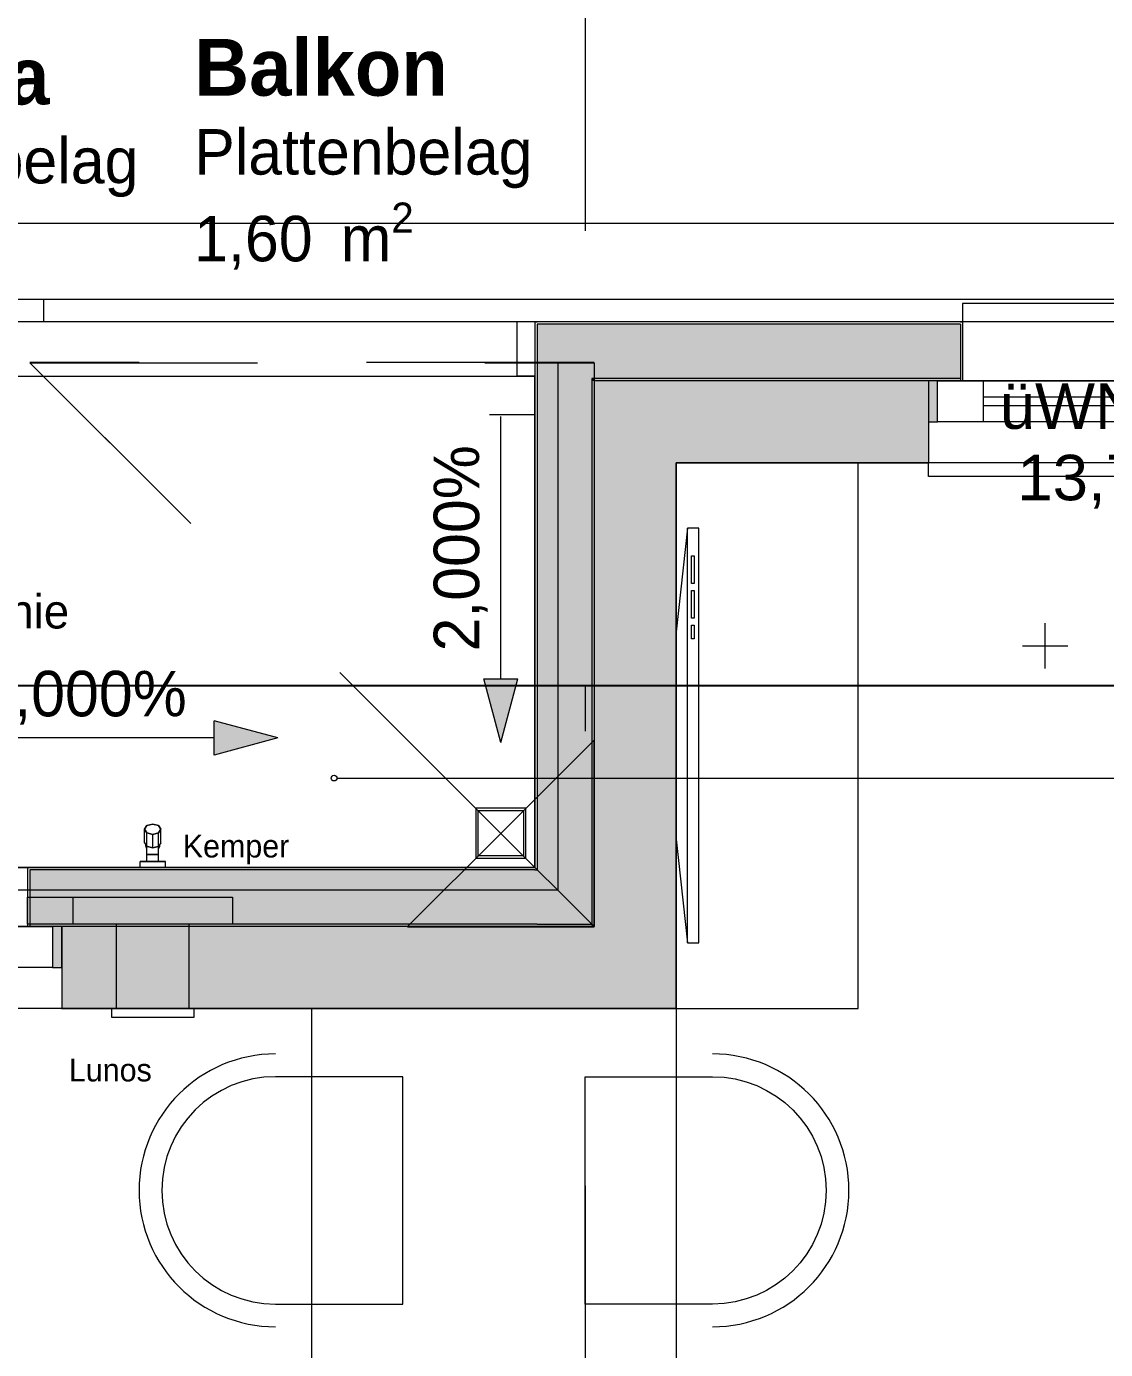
# Model space of a CAD drawing. Header units: metres. Extents: x -4 to 206, y -18 to 45.
# Drawn here: x 4.772 to 7.144, y -1.46 to 1.449 of the extents above; entities that cross this region are included whole.
import ezdxf

# ---------------------------------------------------------------- set-up
doc = ezdxf.new("R2010")
doc.units = ezdxf.units.M
doc.header["$MEASUREMENT"] = 0
doc.set_wipeout_variables(frame=1)
for name, pattern in [('Achse', [0.004, 0.002, -0.001, 0, -0.001]), ('Punkt 1_1', [0.075, 0.025, -0.05]), ('UNSICHTBAR', [0.4, 0, -0.4]), ('Untersicht', [0.001, 0.0005, -0.0005]), ('Wipeout_Contour', [1, 0, -1])]:
    doc.linetypes.add(name, pattern=pattern)
for name, color, linetype in [('3._3.Stock PP STG1_1_000 Achsraster', 7, 'Continuous'), ('3._3.Stock PP STG1_1_110 Wand Aussen', 7, 'Continuous'), ('3._3.Stock PP STG1_1_140 Geländer transparent', 7, 'Continuous'), ('3._3.Stock PP STG1_1_165 Fassadengestaltung Bänder', 7, 'Continuous'), ('3._3.Stock PP STG1_1_210 Decke', 7, 'Continuous'), ('3._3.Stock PP STG1_1_220 Bodenaufbau', 7, 'Continuous'), ('3._3.Stock PP STG1_1_221 Bodenaufbau - Abdichtung', 7, 'Continuous'), ('3._3.Stock PP STG1_1_510 Möblierung', 7, 'Continuous'), ('3._3.Stock PP STG1_1_520 Fixeinbauten', 7, 'Continuous'), ('3._3.Stock PP STG1_1_611 Entwässerung', 7, 'Continuous'), ('3._3.Stock PP STG1_1_810 Raum', 7, 'Continuous'), ('3._3.Stock PP STG1_1_815 Raumbegrenzung', 7, 'Continuous'), ('3._3.Stock PP STG1_1_844 Umriss 2D', 7, 'Continuous'), ('3._3.Stock PP STG1_1_910 Allgemein Lageplan Höhen', 7, 'Continuous'), ('3._3.Stock PP STG1_1_915 Allgemein Beschriftung.x', 7, 'Continuous'), ('3._3.Stock PP STG1_1_945 Einreichplan Beschriftung', 7, 'Continuous'), ('3._3.Stock PP STG1_1_950 Polierplan Bemaßung', 7, 'Continuous'), ('3._3.Stock PP STG1_1_Neubau_840 Baulinien', 7, 'Continuous')]:
    doc.layers.add(name, color=color, linetype=linetype)
doc.styles.add('ERSTELLTER_STIL_1', font='arial.ttf')
doc.styles.add('ERSTELLTER_STIL_2', font='')
doc.styles.add('ERSTELLTER_STIL_6', font='')
doc.styles.get('ERSTELLTER_STIL_2').set_extended_font_data('Eurostile')
doc.styles.get('ERSTELLTER_STIL_6').set_extended_font_data('Eurostile', bold=True)
doc.linetypes.add('Grenze Grundstück', pattern='A,0,[1,415_260415_PP_VA_1_6 3 St1.Shx,S=0.00031746,R=0,X=0,Y=0],-0.04,0', length=0.04)

msp = doc.modelspace()

# ---------------------------------------------------------------- hatches: boundary and pattern name
at = {"layer": '3._3.Stock PP STG1_1_110 Wand Aussen', "linetype": 'Continuous', "lineweight": 13, "true_color": 0xff6400}
for points in [[(6.015, 0.795), (5.895, 0.795), (6.015, 0.675)], [(6.015, 0.675), (5.895, 0.795), (5.895, 0.675)], [(6.015, 0.675), (6.825, 0.675), (6.825, 0.795), (6.015, 0.795)], [(6.015, -0.405), (6.015, 0.675), (5.895, 0.675), (5.895, -0.405)], [(6.775, 0.67), (6.755, 0.67), (6.755, 0.58), (6.775, 0.58)], [(4.78, -0.405), (4.78, -0.525), (5.895, -0.525), (5.895, -0.405)], [(5.895, -0.405), (5.895, -0.525), (6.015, -0.525)], [(6.015, -0.405), (5.895, -0.405), (6.015, -0.525)], [(4.83, -0.62), (4.85, -0.62), (4.85, -0.53), (4.83, -0.53)]]:
    msp.add_hatch(color=30, dxfattribs=at).paths.add_polyline_path(points)
at = {"layer": '3._3.Stock PP STG1_1_110 Wand Aussen', "linetype": 'Continuous', "lineweight": 0, "true_color": 0x373737}
for points in [[(6.02, 0.675), (6.015, 0.675), (6.02, 0.67)], [(6.02, 0.67), (6.015, 0.675), (6.015, 0.67)], [(6.02, -0.525), (6.02, 0.67), (6.015, 0.67), (6.015, -0.525)], [(6.02, 0.675), (6.02, 0.67), (6.825, 0.67), (6.825, 0.675)], [(4.78, -0.53), (6.015, -0.53), (6.015, -0.525), (4.78, -0.525)], [(6.015, -0.525), (6.015, -0.53), (6.02, -0.53)], [(6.02, -0.525), (6.015, -0.525), (6.02, -0.53)]]:
    msp.add_hatch(color=250, dxfattribs=at).paths.add_polyline_path(points)
at = {"layer": '3._3.Stock PP STG1_1_110 Wand Aussen', "linetype": 'Continuous', "lineweight": 13, "true_color": 0x3f7f02}
for points in [[(6.2, 0.67), (6.02, 0.67), (6.2, 0.49)], [(6.2, 0.49), (6.02, 0.67), (6.02, 0.49)], [(6.2, 0.49), (6.755, 0.49), (6.755, 0.58), (6.755, 0.67), (6.2, 0.67)], [(6.2, -0.53), (6.2, 0.49), (6.02, 0.49), (6.02, -0.53)], [(4.85, -0.62), (4.85, -0.71), (6.02, -0.71), (6.02, -0.53), (4.85, -0.53)], [(6.02, -0.53), (6.02, -0.71), (6.2, -0.71)], [(6.2, -0.53), (6.02, -0.53), (6.2, -0.71)]]:
    msp.add_hatch(color=76, dxfattribs=at).paths.add_polyline_path(points)
at = {"layer": '3._3.Stock PP STG1_1_950 Polierplan Bemaßung', "linetype": 'Continuous', "lineweight": 13, "true_color": 0x6c6cff}
for points in [[(5.815, -0.125), (5.8525, 0.015), (5.7775, 0.015)], [(5.3248, -0.1152), (5.1849, -0.0777), (5.1849, -0.1527)]]:
    msp.add_hatch(color=171, dxfattribs=at).paths.add_polyline_path(points)

# ---------------------------------------------------------------- linework, layer by layer
at = {"layer": '3._3.Stock PP STG1_1_000 Achsraster', "color": 5, "linetype": 'Achse', "lineweight": 0, "ltscale": 1000}
for p, q in [((6, 3), (6, -18)), ((-1.5, 0), (21, 0))]:
    msp.add_line(p, q, dxfattribs=at)
at = {"layer": '3._3.Stock PP STG1_1_110 Wand Aussen', "color": 7, "linetype": 'Continuous', "lineweight": 13, "ltscale": 1000}
for p, q in [((8.63, 0.84), (6.83, 0.84)), ((6.83, 0.84), (6.83, 0.8)), ((6.015, 0.795), (5.895, 0.795)), ((5.895, 0.795), (5.895, 0.675)), ((6.015, 0.795), (5.895, 0.795)), ((6.825, 0.795), (6.015, 0.795)), ((6.825, 0.8), (6.83, 0.8)), ((6.825, 0.795), (6.825, 0.67)), ((6.83, 0.8), (6.83, 0.795)), ((6.83, 0.8), (6.83, 0.795)), ((6.83, 0.795), (6.83, 0.675)), ((6.83, 0.795), (6.83, 0.675)), ((5.895, 0.675), (5.895, -0.405)), ((6.02, 0.675), (6.015, 0.675)), ((6.015, 0.675), (6.015, 0.67)), ((6.02, 0.675), (6.015, 0.675)), ((6.015, 0.67), (6.015, -0.525)), ((6.825, 0.675), (6.02, 0.675)), ((6.825, 0.67), (6.755, 0.67)), ((6.825, 0.67), (6.755, 0.67)), ((6.825, 0.67), (6.755, 0.67)), ((6.775, 0.67), (6.875, 0.67)), ((6.775, 0.58), (6.775, 0.67)), ((6.825, 0.67), (6.83, 0.67)), ((6.825, 0.67), (6.83, 0.67)), ((6.825, 0.67), (6.83, 0.67)), ((6.83, 0.675), (6.83, 0.67)), ((6.83, 0.675), (6.83, 0.67)), ((6.875, 0.67), (7.835, 0.67)), ((6.875, 0.67), (6.875, 0.58)), ((6.875, 0.635), (7.835, 0.635)), ((7.835, 0.615), (6.875, 0.615)), ((6.875, 0.58), (6.775, 0.58)), ((7.835, 0.58), (6.875, 0.58)), ((6.755, 0.46), (6.755, 0.49)), ((8.705, 0.46), (6.755, 0.46)), ((4.775, -0.4), (3.755, -0.4)), ((4.775, -0.4), (4.775, -0.405)), ((4.78, -0.4), (4.775, -0.4)), ((4.775, -0.4), (4.775, -0.405)), ((4.775, -0.405), (4.775, -0.525)), ((4.775, -0.405), (4.775, -0.525)), ((5.89, -0.405), (4.78, -0.405)), ((4.78, -0.405), (4.78, -0.53)), ((5.89, -0.405), (5.895, -0.405)), ((5.89, -0.405), (5.895, -0.405)), ((4.73, -0.53), (4.83, -0.53)), ((4.775, -0.525), (4.775, -0.53)), ((4.775, -0.525), (4.775, -0.53)), ((4.78, -0.53), (4.775, -0.53)), ((4.78, -0.53), (4.775, -0.53)), ((4.78, -0.53), (4.775, -0.53)), ((5.895, -0.525), (4.78, -0.525)), ((4.83, -0.53), (4.83, -0.62)), ((5.895, -0.525), (6.015, -0.525)), ((5.895, -0.525), (6.015, -0.525)), ((4.83, -0.62), (4.745, -0.62)), ((4.85, -0.71), (3.68, -0.71))]:
    msp.add_line(p, q, dxfattribs=at)
at = {"layer": '3._3.Stock PP STG1_1_110 Wand Aussen', "color": 7, "linetype": 'Continuous', "lineweight": 18, "ltscale": 1000}
for p, q in [((6.2, 0.67), (6.02, 0.67)), ((6.02, 0.67), (6.02, 0.49)), ((6.2, 0.67), (6.02, 0.67)), ((6.755, 0.67), (6.2, 0.67)), ((6.755, 0.67), (6.755, 0.58)), ((6.755, 0.67), (6.755, 0.58)), ((6.755, 0.67), (6.755, 0.58)), ((6.755, 0.58), (6.755, 0.49)), ((6.755, 0.58), (6.755, 0.49)), ((6.02, 0.49), (6.02, -0.53)), ((4.85, -0.53), (4.78, -0.53)), ((4.85, -0.53), (4.78, -0.53)), ((4.85, -0.53), (4.78, -0.53)), ((6.015, -0.53), (4.85, -0.53)), ((4.85, -0.53), (4.85, -0.62)), ((4.85, -0.53), (4.85, -0.62)), ((4.85, -0.53), (4.85, -0.62)), ((6.015, -0.53), (6.02, -0.53)), ((6.015, -0.53), (6.02, -0.53)), ((4.85, -0.62), (4.85, -0.71)), ((4.85, -0.62), (4.85, -0.71))]:
    msp.add_line(p, q, dxfattribs=at)
at = {"layer": '3._3.Stock PP STG1_1_110 Wand Aussen', "color": 8, "linetype": 'Punkt 1_1', "lineweight": 13, "ltscale": 1000}
for p, q in [((4.775, -0.4), (3.755, -0.4)), ((4.85, -0.71), (3.68, -0.71))]:
    msp.add_line(p, q, dxfattribs=at)
at = {"layer": '3._3.Stock PP STG1_1_110 Wand Aussen', "color": 7, "linetype": 'Continuous', "lineweight": 13, "ltscale": 1000, "flags": 128}
for points in [[(5.89, 0.8), (5.895, 0.8)], [(5.89, 0.8), (5.89, -0.4)], [(6.825, 0.8), (5.895, 0.8)], [(5.89, -0.4), (4.78, -0.4)]]:
    msp.add_lwpolyline(points, dxfattribs=at)
for points in [[(6.775, 0.67), (6.755, 0.67), (6.755, 0.58), (6.775, 0.58)], [(4.83, -0.62), (4.85, -0.62), (4.85, -0.53), (4.83, -0.53)]]:
    msp.add_lwpolyline(points, close=True, dxfattribs=at)
at = {"layer": '3._3.Stock PP STG1_1_110 Wand Aussen', "color": 7, "linetype": 'Continuous', "lineweight": 18, "ltscale": 1000, "flags": 128}
for points in [[(6.2, -0.71), (6.2, 0.49)], [(6.2, 0.49), (6.755, 0.49)], [(4.85, -0.71), (6.02, -0.71)], [(6.2, -0.71), (6.02, -0.71)]]:
    msp.add_lwpolyline(points, dxfattribs=at)
at = {"layer": '3._3.Stock PP STG1_1_110 Wand Aussen', "color": 7, "linetype": 'Continuous', "lineweight": 13, "ltscale": 1000}
for p in [(4.775, -0.4), (4.85, -0.71)]:
    msp.add_point(p, dxfattribs=at)
at = {"layer": '3._3.Stock PP STG1_1_165 Fassadengestaltung Bänder', "color": 7, "linetype": 'Continuous', "lineweight": 18, "ltscale": 1000, "flags": 128}
for points in [[(0, 0.0648), (3.705, 0.85), (4.81, 0.85)], [(4.81, 0.85), (4.81, 0.8)], [(4.81, 0.8), (3.7265, 0.8), (3.005, 0.6451)]]:
    msp.add_lwpolyline(points, dxfattribs=at)
at = {"layer": '3._3.Stock PP STG1_1_165 Fassadengestaltung Bänder', "color": 7, "linetype": 'Continuous', "lineweight": 13, "ltscale": 1000, "flags": 128}
msp.add_lwpolyline([(0, 0.0021), (0, 0.0648), (3.705, 0.85), (5.89, 0.85), (13.09, 0.85), (15.2147, 0.85), (18.985, 0.051), (18.985, 0), (18.935, 0), (18.935, 0.0074), (15.21, 0.8), (3.7103, 0.8)], close=True, dxfattribs=at)
at = {"layer": '3._3.Stock PP STG1_1_210 Decke', "color": 7, "linetype": 'Continuous', "lineweight": 13, "ltscale": 1000, "true_color": 0xf4f4f4, "flags": 128}
for points in [[(5.94, 0.71), (5.94, -0.45), (3.705, -0.45), (3.705, -0.05), (3.095, -0.05), (3.095, 0.5758), (3.7199, 0.71)], [(3.625, -0.13), (0.1305, -0.13), (0.1845, -14.87), (5.505, -14.87), (5.505, -15.84), (13.475, -15.84), (13.475, -14.87), (18.8055, -14.87), (18.8546, -0.13), (15.325, -0.13), (15.325, -0.53), (12.96, -0.53), (12.96, 0.67), (6.02, 0.67), (6.02, -0.53), (3.625, -0.53)], [(3.625, -0.13), (0.1305, -0.13), (0.1845, -14.87), (5.505, -14.87), (5.505, -15.84), (13.475, -15.84), (13.475, -14.87), (18.8055, -14.87), (18.8546, -0.13), (15.325, -0.13), (15.325, -0.53), (12.96, -0.53), (12.96, 0.67), (6.02, 0.67), (6.02, -0.53), (3.625, -0.53)], [(3.625, -0.13), (0.1305, -0.13), (0.1845, -14.87), (5.505, -14.87), (5.505, -15.84), (13.475, -15.84), (13.475, -14.87), (18.8055, -14.87), (18.8546, -0.13), (15.325, -0.13), (15.325, -0.53), (12.96, -0.53), (12.96, 0.67), (6.02, 0.67), (6.02, -0.53), (3.625, -0.53)]]:
    msp.add_lwpolyline(points, close=True, dxfattribs=at)
at = {"layer": '3._3.Stock PP STG1_1_220 Bodenaufbau', "color": 7, "linetype": 'Continuous', "lineweight": 13, "ltscale": 1000, "true_color": 0xf4f4f4, "flags": 128}
for points in [[(3.7231, 0.68), (3.125, 0.5516), (3.125, 0.07), (3.755, 0.07), (3.755, -0.4), (5.89, -0.4), (5.89, 0.68)], [(3.445, -0.31), (0.3111, -0.31), (0.3639, -14.69), (5.685, -14.69), (5.685, -15.66), (13.295, -15.66), (13.295, -14.69), (18.6261, -14.69), (18.674, -0.31), (15.505, -0.31), (15.505, -0.71), (12.78, -0.71), (12.78, 0.49), (6.2, 0.49), (6.2, -0.71), (3.445, -0.71)]]:
    msp.add_lwpolyline(points, close=True, dxfattribs=at)
at = {"layer": '3._3.Stock PP STG1_1_221 Bodenaufbau - Abdichtung', "color": 171, "linetype": 'Untersicht', "lineweight": 13, "ltscale": 1000, "true_color": 0x6c6cff, "flags": 128}
for points in [[(6.02, 0.71), (6.02, -0.12)], [(6.02, -0.12), (5.815, -0.325)], [(5.815, -0.325), (6.02, -0.12)], [(6.02, -0.12), (6.02, -0.53)], [(6.0202, -0.5302), (6.0202, -0.1198)], [(5.815, -0.325), (5.61, -0.53)], [(5.61, -0.53), (5.815, -0.325)], [(5.815, -0.325), (6.02, -0.53)], [(6.02, -0.53), (5.815, -0.325)], [(5.61, -0.53), (3.625, -0.53)], [(5.6098, -0.5302), (6.0202, -0.5302)], [(6.02, -0.53), (5.61, -0.53)]]:
    msp.add_lwpolyline(points, dxfattribs=at)
at = {"layer": '3._3.Stock PP STG1_1_510 Möblierung', "color": 8, "linetype": 'Continuous', "lineweight": 13, "ltscale": 1000, "true_color": 0x7e7f7f}
for p, q in [((6.225, -0.5658), (6.225, 0.3458)), ((6.2338, 0.2242), (6.2338, 0.285)), ((6.2338, 0.285), (6.24, 0.285)), ((6.24, 0.285), (6.24, 0.2242)), ((6.24, 0.2242), (6.2338, 0.2242)), ((6.2338, 0.1483), (6.2338, 0.2091)), ((6.2338, 0.2091), (6.24, 0.2091)), ((6.24, 0.2091), (6.24, 0.1483)), ((6.24, 0.1483), (6.2338, 0.1483)), ((6.2338, 0.1027), (6.2338, 0.1331)), ((6.2338, 0.1331), (6.24, 0.1331)), ((6.24, 0.1331), (6.24, 0.1027)), ((6.24, 0.1027), (6.2338, 0.1027))]:
    msp.add_line(p, q, dxfattribs=at)
at = {"layer": '3._3.Stock PP STG1_1_510 Möblierung', "color": 8, "linetype": 'Continuous', "lineweight": 13, "ltscale": 1000, "true_color": 0x7e7f7f, "flags": 128}
for points in [[(6.6, -0.71), (6.6, 0.49), (6.2, 0.49), (6.2, -0.71)], [(6.25, -0.5658), (6.25, 0.3458), (6.225, 0.3458), (6.2, 0.1179), (6.2, -0.3379), (6.225, -0.5658)], [(6.2, -2.21), (5.4, -2.21), (5.4, -0.71), (6.2, -0.71)]]:
    msp.add_lwpolyline(points, close=True, dxfattribs=at)
for points in [[(5.6, -1.36), (5.6, -0.86), (5.32, -0.86, 1), (5.32, -1.36)], [(6, -1.36), (6, -0.86), (6.28, -0.86, -1), (6.28, -1.36)]]:
    msp.add_lwpolyline(points, format="xyb", close=True, dxfattribs=at)
at = {"layer": '3._3.Stock PP STG1_1_510 Möblierung', "color": 8, "linetype": 'Continuous', "lineweight": 13, "ltscale": 1000, "true_color": 0x7e7f7f}
for centre, start, end in [((5.32, -1.11), 90, 270), ((6.28, -1.11), 270, 90)]:
    msp.add_arc(centre, 0.3, start, end, dxfattribs=at)
at = {"layer": '3._3.Stock PP STG1_1_520 Fixeinbauten', "color": 7, "linetype": 'Continuous', "lineweight": 13, "ltscale": 1000}
for p, q in [((5.0373, -0.3077), (5.032, -0.3158)), ((5.032, -0.3456), (5.032, -0.3158)), ((5.032, -0.3158), (5.0373, -0.3239)), ((5.05, -0.3044), (5.0373, -0.3077)), ((5.0627, -0.3077), (5.05, -0.3044)), ((5.068, -0.3158), (5.0627, -0.3077)), ((5.0627, -0.3239), (5.068, -0.3158)), ((5.068, -0.3456), (5.068, -0.3158)), ((5.032, -0.3456), (5.037, -0.3532)), ((5.0373, -0.3536), (5.0373, -0.3239)), ((5.0373, -0.3239), (5.05, -0.3272)), ((5.05, -0.3272), (5.0627, -0.3239)), ((5.05, -0.357), (5.05, -0.3272)), ((5.0627, -0.3536), (5.0627, -0.3239)), ((5.068, -0.3456), (5.063, -0.3532)), ((5.035, -0.3521), (5.035, -0.3502)), ((5.0355, -0.3547), (5.035, -0.3521)), ((5.0364, -0.3572), (5.0355, -0.3547)), ((5.037, -0.3583), (5.0364, -0.3572)), ((5.037, -0.3532), (5.037, -0.3539)), ((5.037, -0.3532), (5.0373, -0.3536)), ((5.037, -0.3714), (5.037, -0.3539)), ((5.0384, -0.3539), (5.037, -0.3539)), ((5.063, -0.3714), (5.037, -0.3714)), ((5.037, -0.387), (5.037, -0.3714)), ((5.0373, -0.3536), (5.0384, -0.3539)), ((5.0384, -0.3539), (5.05, -0.357)), ((5.05, -0.357), (5.0616, -0.3539)), ((5.0616, -0.3539), (5.0627, -0.3536)), ((5.0616, -0.3539), (5.063, -0.3539)), ((5.063, -0.3532), (5.063, -0.3539)), ((5.063, -0.3539), (5.063, -0.3532)), ((5.063, -0.3714), (5.063, -0.3539)), ((5.0636, -0.3572), (5.063, -0.3583)), ((5.063, -0.387), (5.063, -0.3714)), ((5.0645, -0.3547), (5.0636, -0.3572)), ((5.065, -0.3521), (5.0645, -0.3547)), ((5.065, -0.3502), (5.065, -0.3521)), ((5.022, -0.387), (5.078, -0.387)), ((5.022, -0.4), (5.022, -0.387)), ((5.022, -0.4), (5.078, -0.4)), ((5.078, -0.4), (5.078, -0.387))]:
    msp.add_line(p, q, dxfattribs=at)
at = {"layer": '3._3.Stock PP STG1_1_520 Fixeinbauten', "color": 7, "linetype": 'Continuous', "lineweight": 13, "ltscale": 1000, "flags": 128}
for points in [[(5.032, -0.3158), (5.0373, -0.3077)], [(5.032, -0.3456), (5.032, -0.3158)], [(5.0373, -0.3239), (5.032, -0.3158)], [(5.0373, -0.3077), (5.05, -0.3044)], [(5.05, -0.3044), (5.0627, -0.3077)], [(5.0627, -0.3077), (5.068, -0.3158)], [(5.068, -0.3158), (5.0627, -0.3239)], [(5.068, -0.3456), (5.068, -0.3158)], [(5.032, -0.3456), (5.037, -0.3532), (5.037, -0.3539)], [(5.0373, -0.3536), (5.0373, -0.3239)], [(5.05, -0.3272), (5.0373, -0.3239)], [(5.0627, -0.3239), (5.05, -0.3272)], [(5.05, -0.357), (5.05, -0.3272)], [(5.0627, -0.3536), (5.0627, -0.3239)], [(5.068, -0.3456), (5.063, -0.3532), (5.063, -0.3539)], [(5.035, -0.3502), (5.035, -0.3521), (5.0355, -0.3547), (5.0364, -0.3572), (5.037, -0.3583)], [(5.037, -0.3714), (5.037, -0.3539)], [(5.0384, -0.3539), (5.037, -0.3539)], [(5.037, -0.387), (5.037, -0.3714)], [(5.037, -0.3714), (5.063, -0.3714)], [(5.05, -0.357), (5.0384, -0.3539), (5.0373, -0.3536)], [(5.0627, -0.3536), (5.0616, -0.3539), (5.05, -0.357)], [(5.0616, -0.3539), (5.063, -0.3539)], [(5.063, -0.3583), (5.0636, -0.3572), (5.0645, -0.3547), (5.065, -0.3521), (5.065, -0.3502)], [(5.063, -0.3714), (5.063, -0.3539)], [(5.063, -0.387), (5.063, -0.3714)], [(5.078, -0.387), (5.0771, -0.387), (5.0755, -0.387), (5.073, -0.387), (5.0699, -0.387), (5.0661, -0.387), (5.0619, -0.387), (5.0573, -0.387), (5.0524, -0.387), (5.05, -0.387), (5.0476, -0.387), (5.0427, -0.387), (5.0381, -0.387), (5.0339, -0.387), (5.0301, -0.387), (5.027, -0.387), (5.0245, -0.387), (5.0229, -0.387), (5.022, -0.387)], [(5.022, -0.4), (5.022, -0.387)], [(5.078, -0.4), (5.0771, -0.4), (5.0755, -0.4), (5.073, -0.4), (5.0699, -0.4), (5.0661, -0.4), (5.0619, -0.4), (5.0573, -0.4), (5.0524, -0.4), (5.05, -0.4), (5.0476, -0.4), (5.0427, -0.4), (5.0381, -0.4), (5.0339, -0.4), (5.0301, -0.4), (5.027, -0.4), (5.0245, -0.4), (5.0229, -0.4), (5.022, -0.4)], [(5.078, -0.4), (5.078, -0.387)]]:
    msp.add_lwpolyline(points, dxfattribs=at)
at = {"layer": '3._3.Stock PP STG1_1_520 Fixeinbauten', "color": 8, "linetype": 'Untersicht', "lineweight": 0, "ltscale": 1000, "flags": 128}
for points in [[(4.775, -0.465), (4.875, -0.465)], [(4.775, -0.525), (4.775, -0.465)], [(4.875, -0.525), (4.875, -0.465)], [(4.875, -0.465), (5.225, -0.465)], [(5.225, -0.465), (5.225, -0.525)], [(4.875, -0.525), (4.775, -0.525)], [(5.225, -0.525), (4.875, -0.525)], [(4.97, -0.71), (4.97, -0.525)], [(5.13, -0.71), (5.13, -0.525)], [(4.96, -0.73), (4.96, -0.71)], [(4.96, -0.71), (5.14, -0.71)], [(5.14, -0.71), (5.14, -0.73)], [(5.14, -0.73), (4.96, -0.73)]]:
    msp.add_lwpolyline(points, dxfattribs=at)
at = {"layer": '3._3.Stock PP STG1_1_611 Entwässerung', "color": 171, "linetype": 'Continuous', "lineweight": 13, "ltscale": 1000, "true_color": 0x6c6cff, "flags": 128}
for points in [[(5.76, -0.3794), (5.87, -0.3794), (5.87, -0.2694), (5.76, -0.2694)], [(5.765, -0.2744), (5.865, -0.2744), (5.865, -0.3744), (5.765, -0.3744)]]:
    msp.add_lwpolyline(points, close=True, dxfattribs=at)
at = {"layer": '3._3.Stock PP STG1_1_815 Raumbegrenzung', "color": 8, "linetype": 'UNSICHTBAR', "lineweight": 13, "ltscale": 1000, "flags": 128}
msp.add_lwpolyline([(5.89, 0.595), (3.3273, 0.595)], dxfattribs=at)
at = {"layer": '3._3.Stock PP STG1_1_815 Raumbegrenzung', "color": 8, "linetype": 'Punkt 1_1', "lineweight": 13, "ltscale": 1000, "flags": 128}
msp.add_lwpolyline([(5.89, 0), (3.755, 0)], dxfattribs=at)
at = {"layer": '3._3.Stock PP STG1_1_910 Allgemein Lageplan Höhen', "color": 7, "linetype": 'Continuous', "lineweight": 13, "ltscale": 1000}
for p, q in [((7.0113, 0.0374), (7.0113, 0.1374)), ((6.9613, 0.0874), (7.0613, 0.0874))]:
    msp.add_line(p, q, dxfattribs=at)
at = {"layer": '3._3.Stock PP STG1_1_945 Einreichplan Beschriftung', "color": 7, "linetype": 'Continuous', "lineweight": 13, "ltscale": 1000}
msp.add_line((5.4548, -0.2035), (7.2684, -0.2035), dxfattribs=at)
msp.add_circle((5.4485, -0.2035), 0.00625, dxfattribs=at)
at = {"layer": '3._3.Stock PP STG1_1_950 Polierplan Bemaßung', "color": 1, "linetype": 'Continuous', "lineweight": 13, "ltscale": 1000, "true_color": 0xfb0106}
msp.add_line((0, 1.0169), (18.985, 1.0169), dxfattribs=at)
at = {"layer": '3._3.Stock PP STG1_1_950 Polierplan Bemaßung', "color": 171, "linetype": 'Continuous', "lineweight": 13, "ltscale": 1000, "true_color": 0x6c6cff}
for p, q in [((5.815, 0.075), (5.815, 0.5913)), ((5.815, 0.015), (5.815, 0.075)), ((5.7775, 0.015), (5.8525, 0.015)), ((5.815, -0.125), (5.7775, 0.015)), ((5.815, -0.125), (5.8525, 0.015)), ((5.1849, -0.1527), (5.1849, -0.0777)), ((5.3248, -0.1152), (5.1849, -0.0777)), ((5.1248, -0.1152), (4.6085, -0.1152)), ((5.1849, -0.1152), (5.1248, -0.1152)), ((5.3248, -0.1152), (5.1849, -0.1527))]:
    msp.add_line(p, q, dxfattribs=at)
at = {"layer": '3._3.Stock PP STG1_1_Neubau_840 Baulinien', "color": 1, "linetype": 'Continuous', "lineweight": 25, "ltscale": 1000, "true_color": 0xfb0106, "flags": 128}
msp.add_lwpolyline([(-3.7725, 0.0214), (0, 0), (18.985, 0), (23.9775, -0.0042)], dxfattribs=at)
at = {"layer": '3._3.Stock PP STG1_1_Neubau_840 Baulinien', "color": 76, "linetype": 'Grenze Grundstück', "lineweight": 13, "ltscale": 1000, "true_color": 0x3f7f02, "flags": 128}
msp.add_lwpolyline([(0.0591, -18), (0.0564, -12.2031), (0, -0.0002), (18.985, -0.0012), (18.958, -11.4452), (18.914, -18)], dxfattribs=at)

# ---------------------------------------------------------------- texts
at = {"layer": '3._3.Stock PP STG1_1_810 Raum', "color": 7, "linetype": 'Continuous', "lineweight": 13, "attachment_point": 1}
for s, insert, char_height, style in [('\\A1;{\\pql;\\pt0;\\fEurostile|b1|i0|c0|p0;\\W1.000000;Balkon}', (5.1411, 1.422), 0.125, 'ERSTELLTER_STIL_6'), ('\\A1;{\\pql;\\pt0;\\fEurostile|b1|i0|c0|p0;\\W1.000000;Loggia}', (4.2751, 1.4028), 0.125, 'ERSTELLTER_STIL_6'), ('\\A1;{\\pql;\\pt0;\\fEurostile|b0|i0|c0|p0;\\W1.000000;Plattenbelag}', (5.1411, 1.2236), 0.1, 'ERSTELLTER_STIL_2'), ('\\A1;{\\pql;\\pt0;\\fEurostile|b0|i0|c0|p0;\\W1.000000;Plattenbelag}', (4.2751, 1.2043), 0.1, 'ERSTELLTER_STIL_2'), ('\\A1;{\\pql;\\pt0,0.05;\\fEurostile|b0|i0|c0|p0;\\W1.000000;1,60\\fEurostile|b0|i0|c0|p0;\\W1.000000;\\A1{\\H.66x;\\S^  ;}\\fEurostile|b0|i0|c0|p0;\\W1.000000; m\\fEurostile|b0|i0|c0|p0;\\W1.000000;\\A1{\\H.66x;\\S2^  ;}}', (5.1411, 1.0621), 0.1, 'ERSTELLTER_STIL_2')]:
    msp.add_mtext(s, dxfattribs=dict(at, insert=insert, char_height=char_height, style=style))
at = {"layer": '3._3.Stock PP STG1_1_844 Umriss 2D', "color": 1, "linetype": 'Continuous', "lineweight": 13, "true_color": 0xfb0106, "insert": (4.5095, 0.1625), "char_height": 0.075, "attachment_point": 4, "style": 'ERSTELLTER_STIL_2'}
msp.add_mtext('\\A1;{\\pql;\\fEurostile|b0|i0|c0|p0;\\W1.000000;Baulinie}', dxfattribs=at)
at = {"layer": '3._3.Stock PP STG1_1_910 Allgemein Lageplan Höhen', "color": 7, "linetype": 'Continuous', "lineweight": 13, "char_height": 0.1, "attachment_point": 1, "style": 'ERSTELLTER_STIL_1'}
for s, insert in [('\\A1;{\\pql;\\fArial|b0|i0|c0|p0;\\W1.000000;üWN}', (6.9113, 0.6645)), ('\\A1;{\\pql;\\fArial|b0|i0|c0|p0;\\W1.000000; 13,7360}', (6.9113, 0.5074))]:
    msp.add_mtext(s, dxfattribs=dict(at, insert=insert))
at = {"layer": '3._3.Stock PP STG1_1_915 Allgemein Beschriftung.x', "color": 250, "linetype": 'Continuous', "lineweight": 13, "true_color": 0x3f3f3f, "char_height": 0.05, "attachment_point": 8, "style": 'ERSTELLTER_STIL_2'}
for s, insert in [('\\A1;{\\pqc;\\fEurostile|b0|i0|c0|p0;\\W1.000000;Kemper}', (5.2331, -0.3931)), ('\\A1;{\\pqc;\\fEurostile|b0|i0|c0|p0;\\W1.000000;Lunos}', (4.9568, -0.8711))]:
    msp.add_mtext(s, dxfattribs=dict(at, insert=insert))
at = {"layer": '3._3.Stock PP STG1_1_950 Polierplan Bemaßung', "color": 171, "linetype": 'Continuous', "lineweight": 13, "true_color": 0x6c6cff, "insert": (5.786, 0.075), "char_height": 0.1, "attachment_point": 7, "rotation": 90, "style": 'ERSTELLTER_STIL_2'}
msp.add_mtext('\\A1;{\\pql;\\fEurostile|b0|i0|c0|p0;\\W1.000000;2,000\\fEurostile|b0|i0|c0|p0;\\W1.000000;%}', dxfattribs=at)
at = {"layer": '3._3.Stock PP STG1_1_950 Polierplan Bemaßung', "color": 171, "linetype": 'Continuous', "lineweight": 13, "true_color": 0x6c6cff, "insert": (5.1248, -0.0862), "char_height": 0.1, "attachment_point": 9, "style": 'ERSTELLTER_STIL_2'}
msp.add_mtext('\\A1;{\\pqr;\\fEurostile|b0|i0|c0|p0;\\W1.000000;2,000\\fEurostile|b0|i0|c0|p0;\\W1.000000;%}', dxfattribs=at)

# ---------------------------------------------------------------- next in the draw order: wipeouts: each hides what was drawn before it
at = {"color": 254, "linetype": 'Wipeout_Contour', "lineweight": 0, "ltscale": 19.722447}
msp.add_wipeout([(3.7231, 0.68), (5.85, 0.68), (5.85, 0.8), (4.2818, 0.8)], dxfattribs=at).dxf.layer = '3._3.Stock PP STG1_1_140 Geländer transparent'

# ---------------------------------------------------------------- next in the draw order: linework, layer by layer
at = {"layer": '3._3.Stock PP STG1_1_140 Geländer transparent', "color": 7, "linetype": 'Continuous', "lineweight": 13, "ltscale": 1000}
msp.add_line((5.85, 0.68), (5.89, 0.68), dxfattribs=at)
at = {"layer": '3._3.Stock PP STG1_1_140 Geländer transparent', "color": 7, "linetype": 'Continuous', "lineweight": 18, "ltscale": 1000, "flags": 128}
for points in [[(5.85, 0.8), (3.7103, 0.8)], [(5.85, 0.8), (5.85, 0.68)], [(3.7231, 0.68), (5.85, 0.68)]]:
    msp.add_lwpolyline(points, dxfattribs=at)
at = {"layer": '3._3.Stock PP STG1_1_221 Bodenaufbau - Abdichtung', "color": 171, "linetype": 'Untersicht', "lineweight": 13, "ltscale": 1000, "true_color": 0x6c6cff, "flags": 128}
for points in [[(3.095, 0.5758), (3.7199, 0.71), (4.78, 0.71)], [(6.02, 0.7102), (4.7798, 0.7102)], [(4.78, 0.71), (5.815, -0.325)], [(4.78, 0.71), (6.02, 0.71)], [(5.815, -0.325), (4.78, 0.71)]]:
    msp.add_lwpolyline(points, dxfattribs=at)

doc.saveas('drawing.dxf')
